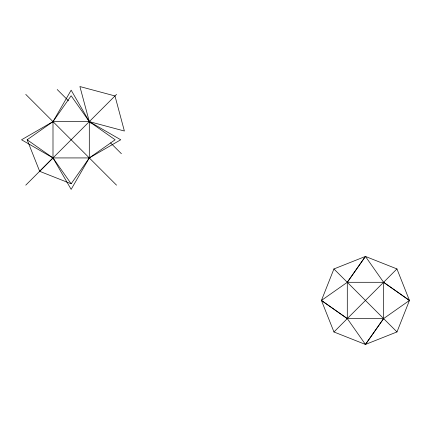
<?xml version="1.0" encoding="UTF-8"?>
<svg xmlns="http://www.w3.org/2000/svg" width="431" height="431" viewBox="0 0 431 431"><rect width="100%" height="100%" fill="white"/><g stroke="black" fill="none" stroke-linecap="round" stroke-linejoin="round"><path stroke-width="0.65" d="M321.445 300.445L333.912 268.96L365.396 256.445L347.294 282.294L321.445 300.445L347.294 318.601L365.45 344.45L396.983 331.935L409.45 300.445L396.935 268.912L365.45 256.445L347.294 282.294L347.294 318.601L333.96 331.983L365.45 344.45L383.601 318.601L409.45 300.445L383.601 282.294L365.45 256.445M71.147 183.778L89.303 157.929L115.147 139.779L89.303 121.623L71.147 95.774L52.997 121.623L27.148 139.779L39.663 171.312L71.147 183.778L52.997 157.929L27.148 139.779M365.45 344.45L383.601 318.601L383.601 282.294L396.935 268.912M39.663 171.312L52.997 157.929L52.997 121.623L71.147 90.176L89.303 121.623L89.303 157.929L71.147 189.376L52.997 157.929L21.55 139.779L52.997 121.623L89.303 121.623L124.376 131.019L114.975 95.946L79.907 86.55L89.303 121.623L120.745 139.779L89.303 157.929L52.997 157.929M25.763 185.163L116.537 94.389M333.96 331.983L321.445 300.499L347.294 318.601L383.601 282.294L409.45 300.445M333.912 268.96L347.294 282.294L383.601 282.294M347.294 318.601L383.601 318.601L396.983 331.935M347.294 282.294L383.601 318.601M57.21 89.529L68.54 100.859M88.36 120.68L90.72 123.04M110.541 142.86L121.397 153.716M25.763 94.389L116.537 185.163"/></g></svg>
